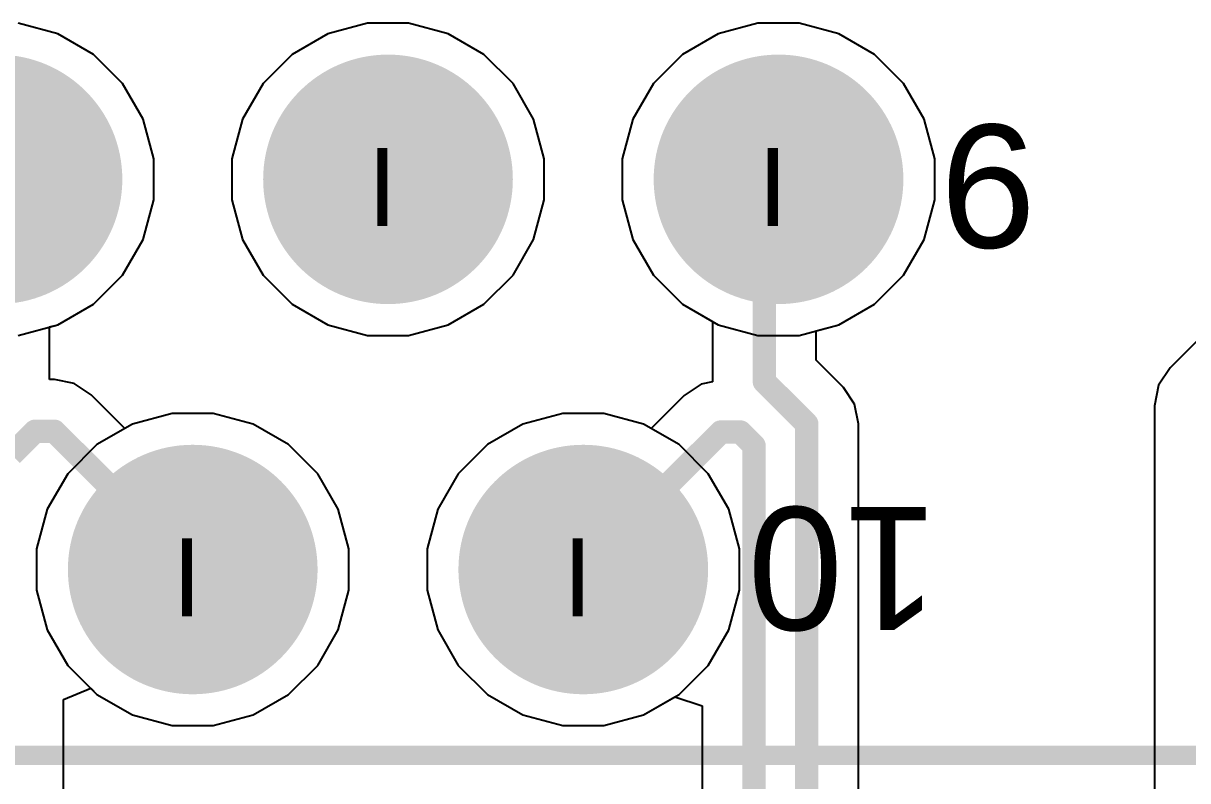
# Model space of a CAD drawing. Header units: inches. Extents: x -11 to 5379, y 0 to 5429.
# Drawn here: x 71.59 to 79.17, y 92.04 to 96.98 of the extents above; entities that cross this region are included whole.
import ezdxf

# ---------------------------------------------------------------- set-up
doc = ezdxf.new("R2010")
doc.units = ezdxf.units.IN
for name, color, linetype in [('Bottom Layer', 5, 'Continuous'), ('Bottom Solder', 6, 'Continuous'), ('Drill Drawing', 1, 'Continuous'), ('GND', 16, 'Continuous'), ('Multi-Layer', 9, 'Continuous'), ('Pad Holes', 156, 'Continuous'), ('PWR', 76, 'Continuous'), ('Top Layer', 1, 'Continuous'), ('Top Overlay', 2, 'Continuous'), ('Top Solder', 216, 'Continuous')]:
    doc.layers.add(name, color=color, linetype=linetype)
doc.styles.add('Arial', font='', dxfattribs={"height": 0.2})
doc.styles.get('Arial').set_extended_font_data('Arial')

# ---------------------------------------------------------------- blocks, each defined once
blk = doc.blocks.new('X14CBIWB1DY1027_122')
at = {"layer": 'Bottom Layer'}
h = blk.add_hatch(color=5, dxfattribs=at)
edge = h.paths.add_edge_path()
edge.add_arc((-10.16, 4.444999999999999), 0.7619999999999999, 0, 360)
h = blk.add_hatch(color=5, dxfattribs=at)
edge = h.paths.add_edge_path()
edge.add_arc((-7.619999999999999, 4.444999999999999), 0.7619999999999999, 0, 360)
h = blk.add_hatch(color=5, dxfattribs=at)
edge = h.paths.add_edge_path()
edge.add_arc((-11.43, 1.905), 0.7619999999999999, 0, 360)
h = blk.add_hatch(color=5, dxfattribs=at)
edge = h.paths.add_edge_path()
edge.add_arc((-8.889999999999999, 1.905), 0.7619999999999999, 0, 360)
h = blk.add_hatch(color=5, dxfattribs=at)
edge = h.paths.add_edge_path()
edge.add_arc((-6.35, 1.905), 0.7619999999999999, 0, 360)
at = {"layer": 'Bottom Solder'}
h = blk.add_hatch(color=6, dxfattribs=at)
edge = h.paths.add_edge_path()
edge.add_arc((-10.16, 4.444999999999999), 0.8120125999999999, 0, 360)
h = blk.add_hatch(color=6, dxfattribs=at)
edge = h.paths.add_edge_path()
edge.add_arc((-7.619999999999999, 4.444999999999999), 0.8120125999999999, 0, 360)
h = blk.add_hatch(color=6, dxfattribs=at)
edge = h.paths.add_edge_path()
edge.add_arc((-11.43, 1.905), 0.8120125999999999, 0, 360)
h = blk.add_hatch(color=6, dxfattribs=at)
edge = h.paths.add_edge_path()
edge.add_arc((-8.889999999999999, 1.905), 0.8120125999999999, 0, 360)
h = blk.add_hatch(color=6, dxfattribs=at)
edge = h.paths.add_edge_path()
edge.add_arc((-6.35, 1.905), 0.8120125999999999, 0, 360)
at = {"layer": 'GND'}
h = blk.add_hatch(color=16, dxfattribs=at)
edge = h.paths.add_edge_path()
edge.add_arc((-10.16, 4.444999999999999), 0.7619999999999999, 0, 360)
h = blk.add_hatch(color=16, dxfattribs=at)
edge = h.paths.add_edge_path()
edge.add_arc((-7.619999999999999, 4.444999999999999), 0.7619999999999999, 0, 360)
h = blk.add_hatch(color=16, dxfattribs=at)
edge = h.paths.add_edge_path()
edge.add_arc((-11.43, 1.905), 0.7619999999999999, 0, 360)
h = blk.add_hatch(color=16, dxfattribs=at)
edge = h.paths.add_edge_path()
edge.add_arc((-8.889999999999999, 1.905), 0.7619999999999999, 0, 360)
h = blk.add_hatch(color=16, dxfattribs=at)
edge = h.paths.add_edge_path()
edge.add_arc((-6.35, 1.905), 0.7619999999999999, 0, 360)
at = {"layer": 'Multi-Layer'}
h = blk.add_hatch(color=9, dxfattribs=at)
edge = h.paths.add_edge_path()
edge.add_arc((-10.16, 4.444999999999999), 0.7619999999999999, 0, 360)
h = blk.add_hatch(color=9, dxfattribs=at)
edge = h.paths.add_edge_path()
edge.add_arc((-7.619999999999999, 4.444999999999999), 0.7619999999999999, 0, 360)
h = blk.add_hatch(color=9, dxfattribs=at)
edge = h.paths.add_edge_path()
edge.add_arc((-11.43, 1.905), 0.7619999999999999, 0, 360)
h = blk.add_hatch(color=9, dxfattribs=at)
edge = h.paths.add_edge_path()
edge.add_arc((-8.889999999999999, 1.905), 0.7619999999999999, 0, 360)
h = blk.add_hatch(color=9, dxfattribs=at)
edge = h.paths.add_edge_path()
edge.add_arc((-6.35, 1.905), 0.7619999999999999, 0, 360)
at = {"layer": 'Pad Holes'}
h = blk.add_hatch(color=7, dxfattribs=at)
edge = h.paths.add_edge_path()
edge.add_arc((-10.16, 4.444999999999999), 0.4750054, 0, 360)
h = blk.add_hatch(color=7, dxfattribs=at)
edge = h.paths.add_edge_path()
edge.add_arc((-7.619999999999999, 4.444999999999999), 0.4750054, 0, 360)
h = blk.add_hatch(color=7, dxfattribs=at)
edge = h.paths.add_edge_path()
edge.add_arc((-11.43, 1.905), 0.4750054, 0, 360)
h = blk.add_hatch(color=7, dxfattribs=at)
edge = h.paths.add_edge_path()
edge.add_arc((-8.889999999999999, 1.905), 0.4750054, 0, 360)
h = blk.add_hatch(color=7, dxfattribs=at)
edge = h.paths.add_edge_path()
edge.add_arc((-6.35, 1.905), 0.4750054, 0, 360)
at = {"layer": 'PWR'}
h = blk.add_hatch(color=76, dxfattribs=at)
edge = h.paths.add_edge_path()
edge.add_arc((-10.16, 4.444999999999999), 0.7619999999999999, 0, 360)
h = blk.add_hatch(color=76, dxfattribs=at)
edge = h.paths.add_edge_path()
edge.add_arc((-7.619999999999999, 4.444999999999999), 0.7619999999999999, 0, 360)
h = blk.add_hatch(color=76, dxfattribs=at)
edge = h.paths.add_edge_path()
edge.add_arc((-11.43, 1.905), 0.7619999999999999, 0, 360)
h = blk.add_hatch(color=76, dxfattribs=at)
edge = h.paths.add_edge_path()
edge.add_arc((-8.889999999999999, 1.905), 0.7619999999999999, 0, 360)
h = blk.add_hatch(color=76, dxfattribs=at)
edge = h.paths.add_edge_path()
edge.add_arc((-6.35, 1.905), 0.7619999999999999, 0, 360)
at = {"layer": 'Top Layer'}
h = blk.add_hatch(color=1, dxfattribs=at)
edge = h.paths.add_edge_path()
edge.add_arc((-10.16, 4.444999999999999), 0.7619999999999999, 0, 360)
h = blk.add_hatch(color=1, dxfattribs=at)
edge = h.paths.add_edge_path()
edge.add_arc((-7.619999999999999, 4.444999999999999), 0.7619999999999999, 0, 360)
h = blk.add_hatch(color=1, dxfattribs=at)
edge = h.paths.add_edge_path()
edge.add_arc((-11.43, 1.905), 0.7619999999999999, 0, 360)
h = blk.add_hatch(color=1, dxfattribs=at)
edge = h.paths.add_edge_path()
edge.add_arc((-8.889999999999999, 1.905), 0.7619999999999999, 0, 360)
h = blk.add_hatch(color=1, dxfattribs=at)
edge = h.paths.add_edge_path()
edge.add_arc((-6.35, 1.905), 0.7619999999999999, 0, 360)
at = {"layer": 'Top Solder'}
h = blk.add_hatch(color=216, dxfattribs=at)
edge = h.paths.add_edge_path()
edge.add_arc((-10.16, 4.444999999999999), 0.8120125999999999, 0, 360)
h = blk.add_hatch(color=216, dxfattribs=at)
edge = h.paths.add_edge_path()
edge.add_arc((-7.619999999999999, 4.444999999999999), 0.8120125999999999, 0, 360)
h = blk.add_hatch(color=216, dxfattribs=at)
edge = h.paths.add_edge_path()
edge.add_arc((-11.43, 1.905), 0.8120125999999999, 0, 360)
h = blk.add_hatch(color=216, dxfattribs=at)
edge = h.paths.add_edge_path()
edge.add_arc((-8.889999999999999, 1.905), 0.8120125999999999, 0, 360)
h = blk.add_hatch(color=216, dxfattribs=at)
edge = h.paths.add_edge_path()
edge.add_arc((-6.35, 1.905), 0.8120125999999999, 0, 360)
at = {"layer": 'Top Overlay'}
blk.add_lwpolyline([(29.250005, 5.6550052, 0.127, 0.127, 0), (-29.250005, 5.6550052, 0.127, 0.127, 0)], format="xyseb", dxfattribs=at)
at = {"layer": 'Top Overlay', "style": 'Arial'}
for s, p in [('10', (-12.4714, 4.0386)), ('9', (-13.10639492, 1.5494))]:
    blk.add_text(s, height=0.8000009399999999, dxfattribs=at).set_placement(p)

msp = doc.modelspace()

# ---------------------------------------------------------------- linework, layer by layer
at = {"layer": 'Bottom Layer'}
for p, q in [((71.81722746, 96.90605206), (71.55882564, 96.97528992)), ((73.83130776, 96.97528992), (73.57290594, 96.90605206)), ((74.09882564, 96.97528992), (73.83130776, 96.97528992)), ((74.35722745999999, 96.90605206), (74.09882564, 96.97528992)), ((76.37130776, 96.97528992), (76.11290594, 96.90605206)), ((76.63882564000001, 96.97528992), (76.37130776, 96.97528992)), ((76.89722746, 96.90605206), (76.63882564000001, 96.97528992)), ((72.04890594, 96.77229311999999), (71.81722746, 96.90605206)), ((73.57290594, 96.90605206), (73.34122746, 96.77229311999999)), ((74.58890594, 96.77229311999999), (74.35722745999999, 96.90605206)), ((76.11290594, 96.90605206), (75.88122746, 96.77229311999999)), ((77.12890594, 96.77229311999999), (76.89722746, 96.90605206)), ((72.23806989999999, 96.58312916), (72.04890594, 96.77229311999999)), ((73.34122746, 96.77229311999999), (73.1520635, 96.58312916)), ((74.77806989999999, 96.58312916), (74.58890594, 96.77229311999999)), ((75.88122746, 96.77229311999999), (75.69206349999999, 96.58312916)), ((77.3180699, 96.58312916), (77.12890594, 96.77229311999999)), ((72.37182883999999, 96.35145068), (72.23806989999999, 96.58312916)), ((73.1520635, 96.58312916), (73.01830456, 96.35145068)), ((74.91182884, 96.35145068), (74.77806989999999, 96.58312916)), ((75.69206349999999, 96.58312916), (75.55830456, 96.35145068)), ((77.45182883999999, 96.35145068), (77.3180699, 96.58312916)), ((72.4410667, 96.09304886), (72.37182883999999, 96.35145068)), ((73.01830456, 96.35145068), (72.9490667, 96.09304886)), ((74.9810667, 96.09304886), (74.91182884, 96.35145068)), ((75.55830456, 96.35145068), (75.4890667, 96.09304886)), ((77.5210667, 96.09304886), (77.45182883999999, 96.35145068)), ((72.4410667, 95.82553098), (72.4410667, 96.09304886)), ((72.9490667, 96.09304886), (72.9490667, 95.82553098)), ((74.9810667, 95.82553098), (74.9810667, 96.09304886)), ((75.4890667, 96.09304886), (75.4890667, 95.82553098)), ((77.5210667, 95.82553098), (77.5210667, 96.09304886)), ((72.37182883999999, 95.56712916), (72.4410667, 95.82553098)), ((72.9490667, 95.82553098), (73.01830456, 95.56712916)), ((74.91182884, 95.56712916), (74.9810667, 95.82553098)), ((75.4890667, 95.82553098), (75.55830456, 95.56712916)), ((77.45182883999999, 95.56712916), (77.5210667, 95.82553098)), ((72.23806989999999, 95.33545068), (72.37182883999999, 95.56712916)), ((73.01830456, 95.56712916), (73.1520635, 95.33545068)), ((74.77806989999999, 95.33545068), (74.91182884, 95.56712916)), ((75.55830456, 95.56712916), (75.69206349999999, 95.33545068)), ((77.3180699, 95.33545068), (77.45182883999999, 95.56712916)), ((72.04890594, 95.14628671999999), (72.23806989999999, 95.33545068)), ((73.1520635, 95.33545068), (73.34122746, 95.14628671999999)), ((74.58890594, 95.14628671999999), (74.77806989999999, 95.33545068)), ((75.69206349999999, 95.33545068), (75.88122746, 95.14628671999999)), ((77.12890594, 95.14628671999999), (77.3180699, 95.33545068)), ((71.81722746, 95.01252778), (72.04890594, 95.14628671999999)), ((73.34122746, 95.14628671999999), (73.57290594, 95.01252778)), ((74.35722745999999, 95.01252778), (74.58890594, 95.14628671999999)), ((75.88122746, 95.14628671999999), (76.11290594, 95.01252778)), ((76.89722746, 95.01252778), (77.12890594, 95.14628671999999)), ((71.55882564, 94.94328992), (71.81722746, 95.01252778)), ((73.57290594, 95.01252778), (73.83130776, 94.94328992)), ((74.09882564, 94.94328992), (74.35722745999999, 95.01252778)), ((76.11290594, 95.01252778), (76.37130776, 94.94328992)), ((76.63882564000001, 94.94328992), (76.89722746, 95.01252778)), ((73.83130776, 94.94328992), (74.09882564, 94.94328992)), ((76.37130776, 94.94328992), (76.63882564000001, 94.94328992)), ((72.30290593999999, 94.36605205999999), (72.07122746, 94.23229312)), ((72.56130776, 94.43528992), (72.30290593999999, 94.36605205999999)), ((72.82882563999999, 94.43528992), (72.56130776, 94.43528992)), ((73.08722746, 94.36605205999999), (72.82882563999999, 94.43528992)), ((73.31890594, 94.23229312), (73.08722746, 94.36605205999999)), ((74.84290594, 94.36605205999999), (74.61122746, 94.23229312)), ((75.10130776, 94.43528992), (74.84290594, 94.36605205999999)), ((75.36882564, 94.43528992), (75.10130776, 94.43528992)), ((75.62722745999999, 94.36605205999999), (75.36882564, 94.43528992)), ((75.85890594, 94.23229312), (75.62722745999999, 94.36605205999999)), ((72.07122746, 94.23229312), (71.8820635, 94.04312915999999)), ((73.5080699, 94.04312915999999), (73.31890594, 94.23229312)), ((74.61122746, 94.23229312), (74.4220635, 94.04312915999999)), ((76.0480699, 94.04312915999999), (75.85890594, 94.23229312)), ((71.8820635, 94.04312915999999), (71.74830456, 93.81145068)), ((73.64182884, 93.81145068), (73.5080699, 94.04312915999999)), ((74.4220635, 94.04312915999999), (74.28830456, 93.81145068)), ((76.18182884, 93.81145068), (76.0480699, 94.04312915999999)), ((71.74830456, 93.81145068), (71.6790667, 93.55304885999999)), ((73.71106669999999, 93.55304885999999), (73.64182884, 93.81145068)), ((74.28830456, 93.81145068), (74.21906669999998, 93.55304885999999)), ((76.2510667, 93.55304885999999), (76.18182884, 93.81145068)), ((71.6790667, 93.55304885999999), (71.6790667, 93.28553097999999)), ((73.71106669999999, 93.28553097999999), (73.71106669999999, 93.55304885999999)), ((74.21906669999998, 93.55304885999999), (74.21906669999998, 93.28553097999999)), ((76.2510667, 93.28553097999999), (76.2510667, 93.55304885999999)), ((71.6790667, 93.28553097999999), (71.74830456, 93.02712916)), ((73.64182884, 93.02712916), (73.71106669999999, 93.28553097999999)), ((74.21906669999998, 93.28553097999999), (74.28830456, 93.02712916)), ((76.18182884, 93.02712916), (76.2510667, 93.28553097999999)), ((71.74830456, 93.02712916), (71.8820635, 92.79545067999999)), ((73.5080699, 92.79545067999999), (73.64182884, 93.02712916)), ((74.28830456, 93.02712916), (74.4220635, 92.79545067999999)), ((76.0480699, 92.79545067999999), (76.18182884, 93.02712916)), ((71.8820635, 92.79545067999999), (72.07122746, 92.60628672)), ((73.31890594, 92.60628672), (73.5080699, 92.79545067999999)), ((74.4220635, 92.79545067999999), (74.61122746, 92.60628672)), ((75.85890594, 92.60628672), (76.0480699, 92.79545067999999)), ((72.07122746, 92.60628672), (72.30290593999999, 92.47252778)), ((73.08722746, 92.47252778), (73.31890594, 92.60628672)), ((74.61122746, 92.60628672), (74.84290594, 92.47252778)), ((75.62722745999999, 92.47252778), (75.85890594, 92.60628672)), ((72.30290593999999, 92.47252778), (72.56130776, 92.40328991999999)), ((72.82882563999999, 92.40328991999999), (73.08722746, 92.47252778)), ((74.84290594, 92.47252778), (75.10130776, 92.40328991999999)), ((75.36882564, 92.40328991999999), (75.62722745999999, 92.47252778)), ((72.56130776, 92.40328991999999), (72.82882563999999, 92.40328991999999)), ((75.10130776, 92.40328991999999), (75.36882564, 92.40328991999999))]:
    msp.add_line(p, q, dxfattribs=at)
at = {"layer": 'GND'}
for p, q in [((71.81722746, 96.90605206), (71.55882564, 96.97528992)), ((73.83130776, 96.97528992), (73.57290594, 96.90605206)), ((74.09882564, 96.97528992), (73.83130776, 96.97528992)), ((74.35722745999999, 96.90605206), (74.09882564, 96.97528992)), ((76.37130776, 96.97528992), (76.11290594, 96.90605206)), ((76.63882564000001, 96.97528992), (76.37130776, 96.97528992)), ((76.89722746, 96.90605206), (76.63882564000001, 96.97528992)), ((72.04890594, 96.77229311999999), (71.81722746, 96.90605206)), ((73.57290594, 96.90605206), (73.34122746, 96.77229311999999)), ((74.58890594, 96.77229311999999), (74.35722745999999, 96.90605206)), ((76.11290594, 96.90605206), (75.88122746, 96.77229311999999)), ((77.12890594, 96.77229311999999), (76.89722746, 96.90605206)), ((72.23806989999999, 96.58312916), (72.04890594, 96.77229311999999)), ((73.34122746, 96.77229311999999), (73.1520635, 96.58312916)), ((74.77806989999999, 96.58312916), (74.58890594, 96.77229311999999)), ((75.88122746, 96.77229311999999), (75.69206349999999, 96.58312916)), ((77.3180699, 96.58312916), (77.12890594, 96.77229311999999)), ((72.37182883999999, 96.35145068), (72.23806989999999, 96.58312916)), ((73.1520635, 96.58312916), (73.01830456, 96.35145068)), ((74.91182884, 96.35145068), (74.77806989999999, 96.58312916)), ((75.69206349999999, 96.58312916), (75.55830456, 96.35145068)), ((77.45182883999999, 96.35145068), (77.3180699, 96.58312916)), ((72.4410667, 96.09304886), (72.37182883999999, 96.35145068)), ((73.01830456, 96.35145068), (72.9490667, 96.09304886)), ((74.9810667, 96.09304886), (74.91182884, 96.35145068)), ((75.55830456, 96.35145068), (75.4890667, 96.09304886)), ((77.5210667, 96.09304886), (77.45182883999999, 96.35145068)), ((72.4410667, 95.82553098), (72.4410667, 96.09304886)), ((72.9490667, 96.09304886), (72.9490667, 95.82553098)), ((74.9810667, 95.82553098), (74.9810667, 96.09304886)), ((75.4890667, 96.09304886), (75.4890667, 95.82553098)), ((77.5210667, 95.82553098), (77.5210667, 96.09304886)), ((72.37182883999999, 95.56712916), (72.4410667, 95.82553098)), ((72.9490667, 95.82553098), (73.01830456, 95.56712916)), ((74.91182884, 95.56712916), (74.9810667, 95.82553098)), ((75.4890667, 95.82553098), (75.55830456, 95.56712916)), ((77.45182883999999, 95.56712916), (77.5210667, 95.82553098)), ((72.23806989999999, 95.33545068), (72.37182883999999, 95.56712916)), ((73.01830456, 95.56712916), (73.1520635, 95.33545068)), ((74.77806989999999, 95.33545068), (74.91182884, 95.56712916)), ((75.55830456, 95.56712916), (75.69206349999999, 95.33545068)), ((77.3180699, 95.33545068), (77.45182883999999, 95.56712916)), ((72.04890594, 95.14628671999999), (72.23806989999999, 95.33545068)), ((73.1520635, 95.33545068), (73.34122746, 95.14628671999999)), ((74.58890594, 95.14628671999999), (74.77806989999999, 95.33545068)), ((75.69206349999999, 95.33545068), (75.88122746, 95.14628671999999)), ((77.12890594, 95.14628671999999), (77.3180699, 95.33545068)), ((71.81722746, 95.01252778), (72.04890594, 95.14628671999999)), ((73.34122746, 95.14628671999999), (73.57290594, 95.01252778)), ((74.35722745999999, 95.01252778), (74.58890594, 95.14628671999999)), ((75.88122746, 95.14628671999999), (76.11290594, 95.01252778)), ((76.89722746, 95.01252778), (77.12890594, 95.14628671999999)), ((71.55882564, 94.94328992), (71.81722746, 95.01252778)), ((73.57290594, 95.01252778), (73.83130776, 94.94328992)), ((74.09882564, 94.94328992), (74.35722745999999, 95.01252778)), ((76.11290594, 95.01252778), (76.37130776, 94.94328992)), ((76.63882564000001, 94.94328992), (76.89722746, 95.01252778)), ((73.83130776, 94.94328992), (74.09882564, 94.94328992)), ((76.37130776, 94.94328992), (76.63882564000001, 94.94328992)), ((72.30290593999999, 94.36605205999999), (72.07122746, 94.23229312)), ((72.56130776, 94.43528992), (72.30290593999999, 94.36605205999999)), ((72.82882563999999, 94.43528992), (72.56130776, 94.43528992)), ((73.08722746, 94.36605205999999), (72.82882563999999, 94.43528992)), ((73.31890594, 94.23229312), (73.08722746, 94.36605205999999)), ((74.84290594, 94.36605205999999), (74.61122746, 94.23229312)), ((75.10130776, 94.43528992), (74.84290594, 94.36605205999999)), ((75.36882564, 94.43528992), (75.10130776, 94.43528992)), ((75.62722745999999, 94.36605205999999), (75.36882564, 94.43528992)), ((75.85890594, 94.23229312), (75.62722745999999, 94.36605205999999)), ((72.07122746, 94.23229312), (71.8820635, 94.04312915999999)), ((73.5080699, 94.04312915999999), (73.31890594, 94.23229312)), ((74.61122746, 94.23229312), (74.4220635, 94.04312915999999)), ((76.0480699, 94.04312915999999), (75.85890594, 94.23229312)), ((71.8820635, 94.04312915999999), (71.74830456, 93.81145068)), ((73.64182884, 93.81145068), (73.5080699, 94.04312915999999)), ((74.4220635, 94.04312915999999), (74.28830456, 93.81145068)), ((76.18182884, 93.81145068), (76.0480699, 94.04312915999999)), ((71.74830456, 93.81145068), (71.6790667, 93.55304885999999)), ((73.71106669999999, 93.55304885999999), (73.64182884, 93.81145068)), ((74.28830456, 93.81145068), (74.21906669999998, 93.55304885999999)), ((76.2510667, 93.55304885999999), (76.18182884, 93.81145068)), ((71.6790667, 93.55304885999999), (71.6790667, 93.28553097999999)), ((73.71106669999999, 93.28553097999999), (73.71106669999999, 93.55304885999999)), ((74.21906669999998, 93.55304885999999), (74.21906669999998, 93.28553097999999)), ((76.2510667, 93.28553097999999), (76.2510667, 93.55304885999999)), ((71.6790667, 93.28553097999999), (71.74830456, 93.02712916)), ((73.64182884, 93.02712916), (73.71106669999999, 93.28553097999999)), ((74.21906669999998, 93.28553097999999), (74.28830456, 93.02712916)), ((76.18182884, 93.02712916), (76.2510667, 93.28553097999999)), ((71.74830456, 93.02712916), (71.8820635, 92.79545067999999)), ((73.5080699, 92.79545067999999), (73.64182884, 93.02712916)), ((74.28830456, 93.02712916), (74.4220635, 92.79545067999999)), ((76.0480699, 92.79545067999999), (76.18182884, 93.02712916)), ((71.8820635, 92.79545067999999), (72.07122746, 92.60628672)), ((73.31890594, 92.60628672), (73.5080699, 92.79545067999999)), ((74.4220635, 92.79545067999999), (74.61122746, 92.60628672)), ((75.85890594, 92.60628672), (76.0480699, 92.79545067999999)), ((72.07122746, 92.60628672), (72.30290593999999, 92.47252778)), ((73.08722746, 92.47252778), (73.31890594, 92.60628672)), ((74.61122746, 92.60628672), (74.84290594, 92.47252778)), ((75.62722745999999, 92.47252778), (75.85890594, 92.60628672)), ((72.30290593999999, 92.47252778), (72.56130776, 92.40328991999999)), ((72.82882563999999, 92.40328991999999), (73.08722746, 92.47252778)), ((74.84290594, 92.47252778), (75.10130776, 92.40328991999999)), ((75.36882564, 92.40328991999999), (75.62722745999999, 92.47252778)), ((72.56130776, 92.40328991999999), (72.82882563999999, 92.40328991999999)), ((75.10130776, 92.40328991999999), (75.36882564, 92.40328991999999))]:
    msp.add_line(p, q, dxfattribs=at)
at = {"layer": 'PWR'}
for p, q in [((71.81722746, 96.90605206), (71.55882564, 96.97528992)), ((73.83130776, 96.97528992), (73.57290594, 96.90605206)), ((74.09882564, 96.97528992), (73.83130776, 96.97528992)), ((74.35722745999999, 96.90605206), (74.09882564, 96.97528992)), ((76.37130776, 96.97528992), (76.11290594, 96.90605206)), ((76.63882564000001, 96.97528992), (76.37130776, 96.97528992)), ((76.89722746, 96.90605206), (76.63882564000001, 96.97528992)), ((72.04890594, 96.77229311999999), (71.81722746, 96.90605206)), ((73.57290594, 96.90605206), (73.34122746, 96.77229311999999)), ((74.58890594, 96.77229311999999), (74.35722745999999, 96.90605206)), ((76.11290594, 96.90605206), (75.88122746, 96.77229311999999)), ((77.12890594, 96.77229311999999), (76.89722746, 96.90605206)), ((72.23806989999999, 96.58312916), (72.04890594, 96.77229311999999)), ((73.34122746, 96.77229311999999), (73.1520635, 96.58312916)), ((74.77806989999999, 96.58312916), (74.58890594, 96.77229311999999)), ((75.88122746, 96.77229311999999), (75.69206349999999, 96.58312916)), ((77.3180699, 96.58312916), (77.12890594, 96.77229311999999)), ((72.37182883999999, 96.35145068), (72.23806989999999, 96.58312916)), ((73.1520635, 96.58312916), (73.01830456, 96.35145068)), ((74.91182884, 96.35145068), (74.77806989999999, 96.58312916)), ((75.69206349999999, 96.58312916), (75.55830456, 96.35145068)), ((77.45182883999999, 96.35145068), (77.3180699, 96.58312916)), ((72.4410667, 96.09304886), (72.37182883999999, 96.35145068)), ((73.01830456, 96.35145068), (72.9490667, 96.09304886)), ((74.9810667, 96.09304886), (74.91182884, 96.35145068)), ((75.55830456, 96.35145068), (75.4890667, 96.09304886)), ((77.5210667, 96.09304886), (77.45182883999999, 96.35145068)), ((72.4410667, 95.82553098), (72.4410667, 96.09304886)), ((72.9490667, 96.09304886), (72.9490667, 95.82553098)), ((74.9810667, 95.82553098), (74.9810667, 96.09304886)), ((75.4890667, 96.09304886), (75.4890667, 95.82553098)), ((77.5210667, 95.82553098), (77.5210667, 96.09304886)), ((72.37182883999999, 95.56712916), (72.4410667, 95.82553098)), ((72.9490667, 95.82553098), (73.01830456, 95.56712916)), ((74.91182884, 95.56712916), (74.9810667, 95.82553098)), ((75.4890667, 95.82553098), (75.55830456, 95.56712916)), ((77.45182883999999, 95.56712916), (77.5210667, 95.82553098)), ((72.23806989999999, 95.33545068), (72.37182883999999, 95.56712916)), ((73.01830456, 95.56712916), (73.1520635, 95.33545068)), ((74.77806989999999, 95.33545068), (74.91182884, 95.56712916)), ((75.55830456, 95.56712916), (75.69206349999999, 95.33545068)), ((77.3180699, 95.33545068), (77.45182883999999, 95.56712916)), ((72.04890594, 95.14628671999999), (72.23806989999999, 95.33545068)), ((73.1520635, 95.33545068), (73.34122746, 95.14628671999999)), ((74.58890594, 95.14628671999999), (74.77806989999999, 95.33545068)), ((75.69206349999999, 95.33545068), (75.88122746, 95.14628671999999)), ((77.12890594, 95.14628671999999), (77.3180699, 95.33545068)), ((71.81722746, 95.01252778), (72.04890594, 95.14628671999999)), ((73.34122746, 95.14628671999999), (73.57290594, 95.01252778)), ((74.35722745999999, 95.01252778), (74.58890594, 95.14628671999999)), ((75.88122746, 95.14628671999999), (76.11290594, 95.01252778)), ((76.89722746, 95.01252778), (77.12890594, 95.14628671999999)), ((71.55882564, 94.94328992), (71.81722746, 95.01252778)), ((73.57290594, 95.01252778), (73.83130776, 94.94328992)), ((74.09882564, 94.94328992), (74.35722745999999, 95.01252778)), ((76.11290594, 95.01252778), (76.37130776, 94.94328992)), ((76.63882564000001, 94.94328992), (76.89722746, 95.01252778)), ((73.83130776, 94.94328992), (74.09882564, 94.94328992)), ((76.37130776, 94.94328992), (76.63882564000001, 94.94328992)), ((72.30290593999999, 94.36605205999999), (72.07122746, 94.23229312)), ((72.56130776, 94.43528992), (72.30290593999999, 94.36605205999999)), ((72.82882563999999, 94.43528992), (72.56130776, 94.43528992)), ((73.08722746, 94.36605205999999), (72.82882563999999, 94.43528992)), ((73.31890594, 94.23229312), (73.08722746, 94.36605205999999)), ((74.84290594, 94.36605205999999), (74.61122746, 94.23229312)), ((75.10130776, 94.43528992), (74.84290594, 94.36605205999999)), ((75.36882564, 94.43528992), (75.10130776, 94.43528992)), ((75.62722745999999, 94.36605205999999), (75.36882564, 94.43528992)), ((75.85890594, 94.23229312), (75.62722745999999, 94.36605205999999)), ((72.07122746, 94.23229312), (71.8820635, 94.04312915999999)), ((73.5080699, 94.04312915999999), (73.31890594, 94.23229312)), ((74.61122746, 94.23229312), (74.4220635, 94.04312915999999)), ((76.0480699, 94.04312915999999), (75.85890594, 94.23229312)), ((71.8820635, 94.04312915999999), (71.74830456, 93.81145068)), ((73.64182884, 93.81145068), (73.5080699, 94.04312915999999)), ((74.4220635, 94.04312915999999), (74.28830456, 93.81145068)), ((76.18182884, 93.81145068), (76.0480699, 94.04312915999999)), ((71.74830456, 93.81145068), (71.6790667, 93.55304885999999)), ((73.71106669999999, 93.55304885999999), (73.64182884, 93.81145068)), ((74.28830456, 93.81145068), (74.21906669999998, 93.55304885999999)), ((76.2510667, 93.55304885999999), (76.18182884, 93.81145068)), ((71.6790667, 93.55304885999999), (71.6790667, 93.28553097999999)), ((73.71106669999999, 93.28553097999999), (73.71106669999999, 93.55304885999999)), ((74.21906669999998, 93.55304885999999), (74.21906669999998, 93.28553097999999)), ((76.2510667, 93.28553097999999), (76.2510667, 93.55304885999999)), ((71.6790667, 93.28553097999999), (71.74830456, 93.02712916)), ((73.64182884, 93.02712916), (73.71106669999999, 93.28553097999999)), ((74.21906669999998, 93.28553097999999), (74.28830456, 93.02712916)), ((76.18182884, 93.02712916), (76.2510667, 93.28553097999999)), ((71.74830456, 93.02712916), (71.8820635, 92.79545067999999)), ((73.5080699, 92.79545067999999), (73.64182884, 93.02712916)), ((74.28830456, 93.02712916), (74.4220635, 92.79545067999999)), ((76.0480699, 92.79545067999999), (76.18182884, 93.02712916)), ((71.8820635, 92.79545067999999), (72.07122746, 92.60628672)), ((73.31890594, 92.60628672), (73.5080699, 92.79545067999999)), ((74.4220635, 92.79545067999999), (74.61122746, 92.60628672)), ((75.85890594, 92.60628672), (76.0480699, 92.79545067999999)), ((72.07122746, 92.60628672), (72.30290593999999, 92.47252778)), ((73.08722746, 92.47252778), (73.31890594, 92.60628672)), ((74.61122746, 92.60628672), (74.84290594, 92.47252778)), ((75.62722745999999, 92.47252778), (75.85890594, 92.60628672)), ((72.30290593999999, 92.47252778), (72.56130776, 92.40328991999999)), ((72.82882563999999, 92.40328991999999), (73.08722746, 92.47252778)), ((74.84290594, 92.47252778), (75.10130776, 92.40328991999999)), ((75.36882564, 92.40328991999999), (75.62722745999999, 92.47252778)), ((72.56130776, 92.40328991999999), (72.82882563999999, 92.40328991999999)), ((75.10130776, 92.40328991999999), (75.36882564, 92.40328991999999))]:
    msp.add_line(p, q, dxfattribs=at)
at = {"layer": 'Top Layer'}
for p, q in [((71.81722746, 96.90605206), (71.55882564, 96.97528992)), ((73.83130776, 96.97528992), (73.57290594, 96.90605206)), ((74.09882564, 96.97528992), (73.83130776, 96.97528992)), ((74.35722745999999, 96.90605206), (74.09882564, 96.97528992)), ((76.37130776, 96.97528992), (76.11290594, 96.90605206)), ((76.63882564000001, 96.97528992), (76.37130776, 96.97528992)), ((76.89722746, 96.90605206), (76.63882564000001, 96.97528992)), ((72.04890594, 96.77229311999999), (71.81722746, 96.90605206)), ((73.57290594, 96.90605206), (73.34122746, 96.77229311999999)), ((74.58890594, 96.77229311999999), (74.35722745999999, 96.90605206)), ((76.11290594, 96.90605206), (75.88122746, 96.77229311999999)), ((77.12890594, 96.77229311999999), (76.89722746, 96.90605206)), ((72.23806989999999, 96.58312916), (72.04890594, 96.77229311999999)), ((73.34122746, 96.77229311999999), (73.1520635, 96.58312916)), ((74.77806989999999, 96.58312916), (74.58890594, 96.77229311999999)), ((75.88122746, 96.77229311999999), (75.69206349999999, 96.58312916)), ((77.3180699, 96.58312916), (77.12890594, 96.77229311999999)), ((72.37182883999999, 96.35145068), (72.23806989999999, 96.58312916)), ((73.1520635, 96.58312916), (73.01830456, 96.35145068)), ((74.91182884, 96.35145068), (74.77806989999999, 96.58312916)), ((75.69206349999999, 96.58312916), (75.55830456, 96.35145068)), ((77.45182883999999, 96.35145068), (77.3180699, 96.58312916)), ((72.4410667, 96.09304886), (72.37182883999999, 96.35145068)), ((73.01830456, 96.35145068), (72.9490667, 96.09304886)), ((74.9810667, 96.09304886), (74.91182884, 96.35145068)), ((75.55830456, 96.35145068), (75.4890667, 96.09304886)), ((77.5210667, 96.09304886), (77.45182883999999, 96.35145068)), ((80.52588669999999, 96.20650049999999), (79.05184849999999, 94.73246484)), ((72.4410667, 95.82553098), (72.4410667, 96.09304886)), ((72.9490667, 96.09304886), (72.9490667, 95.82553098)), ((74.9810667, 95.82553098), (74.9810667, 96.09304886)), ((75.4890667, 96.09304886), (75.4890667, 95.82553098)), ((77.5210667, 95.82553098), (77.5210667, 96.09304886)), ((72.37182883999999, 95.56712916), (72.4410667, 95.82553098)), ((72.9490667, 95.82553098), (73.01830456, 95.56712916)), ((74.91182884, 95.56712916), (74.9810667, 95.82553098)), ((75.4890667, 95.82553098), (75.55830456, 95.56712916)), ((77.45182883999999, 95.56712916), (77.5210667, 95.82553098)), ((72.23806989999999, 95.33545068), (72.37182883999999, 95.56712916)), ((73.01830456, 95.56712916), (73.1520635, 95.33545068)), ((74.77806989999999, 95.33545068), (74.91182884, 95.56712916)), ((75.55830456, 95.56712916), (75.69206349999999, 95.33545068)), ((77.3180699, 95.33545068), (77.45182883999999, 95.56712916)), ((72.04890594, 95.14628671999999), (72.23806989999999, 95.33545068)), ((73.1520635, 95.33545068), (73.34122746, 95.14628671999999)), ((74.58890594, 95.14628671999999), (74.77806989999999, 95.33545068)), ((75.69206349999999, 95.33545068), (75.88122746, 95.14628671999999)), ((77.12890594, 95.14628671999999), (77.3180699, 95.33545068)), ((71.81722746, 95.01252778), (72.04890594, 95.14628671999999)), ((73.34122746, 95.14628671999999), (73.57290594, 95.01252778)), ((74.35722745999999, 95.01252778), (74.58890594, 95.14628671999999)), ((75.88122746, 95.14628671999999), (76.0766449, 95.03346246)), ((76.89722746, 95.01252778), (77.12890594, 95.14628671999999)), ((71.76336676, 94.9980955), (71.81722746, 95.01252778)), ((71.76336676, 94.6556146), (71.76336676, 94.9980955)), ((73.57290594, 95.01252778), (73.83130776, 94.94328992)), ((74.09882564, 94.94328992), (74.35722745999999, 95.01252778)), ((76.0766449, 95.03346246), (76.0766449, 94.64226943999999)), ((76.74998366, 94.97307396), (76.89722746, 95.01252778)), ((76.74998366, 94.78172052), (76.74998366, 94.97307396)), ((73.83130776, 94.94328992), (74.09882564, 94.94328992)), ((76.92657462, 94.60512956), (76.74998366, 94.78172052)), ((79.05184849999999, 94.73246484), (78.97606252, 94.61904114)), ((71.79541139999999, 94.6556146), (71.76336676, 94.6556146)), ((71.92425036, 94.62998599999999), (71.79541139999999, 94.6556146)), ((72.03347289999999, 94.55700672), (71.92425036, 94.62998599999999)), ((76.00125261999999, 94.62535557999999), (75.89202754, 94.55237376)), ((76.07516661999999, 94.64005709999999), (76.00125261999999, 94.62535557999999)), ((76.0766449, 94.64226943999999), (76.07516661999999, 94.64005709999999)), ((76.9995539, 94.49590702), (76.92657462, 94.60512956)), ((78.97606252, 94.61904114), (78.9494484, 94.48524664)), ((72.25315241999999, 94.3373272), (72.03347289999999, 94.55700672)), ((75.89202754, 94.55237376), (75.67698098, 94.3373272)), ((77.02518249999999, 94.36706806), (76.9995539, 94.49590702)), ((78.9494484, 94.48524664), (78.9494484, 85.84679046)), ((72.30290593999999, 94.36605205999999), (72.25315241999999, 94.3373272)), ((72.56130776, 94.43528992), (72.30290593999999, 94.36605205999999)), ((72.82882563999999, 94.43528992), (72.56130776, 94.43528992)), ((73.08722746, 94.36605205999999), (72.82882563999999, 94.43528992)), ((73.31890594, 94.23229312), (73.08722746, 94.36605205999999)), ((74.84290594, 94.36605205999999), (74.61122746, 94.23229312)), ((75.10130776, 94.43528992), (74.84290594, 94.36605205999999)), ((75.36882564, 94.43528992), (75.10130776, 94.43528992)), ((75.62722745999999, 94.36605205999999), (75.36882564, 94.43528992)), ((75.67698098, 94.3373272), (75.62722745999999, 94.36605205999999)), ((77.02518249999999, 91.10187773999999), (77.02518249999999, 94.36706806)), ((73.5080699, 94.04312915999999), (73.31890594, 94.23229312)), ((74.61122746, 94.23229312), (74.4220635, 94.04312915999999)), ((73.64182884, 93.81145068), (73.5080699, 94.04312915999999)), ((74.4220635, 94.04312915999999), (74.28830456, 93.81145068)), ((73.71106669999999, 93.55304885999999), (73.64182884, 93.81145068)), ((74.28830456, 93.81145068), (74.21906669999998, 93.55304885999999)), ((73.71106669999999, 93.28553097999999), (73.71106669999999, 93.55304885999999)), ((74.21906669999998, 93.55304885999999), (74.21906669999998, 93.28553097999999)), ((73.64182884, 93.02712916), (73.71106669999999, 93.28553097999999)), ((74.21906669999998, 93.28553097999999), (74.28830456, 93.02712916)), ((73.5080699, 92.79545067999999), (73.64182884, 93.02712916)), ((74.28830456, 93.02712916), (74.4220635, 92.79545067999999)), ((73.31890594, 92.60628672), (73.5080699, 92.79545067999999)), ((74.4220635, 92.79545067999999), (74.61122746, 92.60628672)), ((71.85343008, 92.57263426), (72.03123007999999, 92.6462841)), ((72.03123007999999, 92.6462841), (72.07122746, 92.60628672)), ((71.85343008, 91.27813595999999), (71.85343008, 92.57263426)), ((72.07122746, 92.60628672), (72.30290593999999, 92.47252778)), ((73.08722746, 92.47252778), (73.31890594, 92.60628672)), ((74.61122746, 92.60628672), (74.84290594, 92.47252778)), ((75.62722745999999, 92.47252778), (75.83114373999999, 92.59025677999999)), ((75.83114373999999, 92.59025677999999), (76.00894373999999, 92.53198155999999)), ((72.30290593999999, 92.47252778), (72.56130776, 92.40328991999999)), ((72.82882563999999, 92.40328991999999), (73.08722746, 92.47252778)), ((74.84290594, 92.47252778), (75.10130776, 92.40328991999999)), ((75.36882564, 92.40328991999999), (75.62722745999999, 92.47252778)), ((76.00894373999999, 92.53198155999999), (76.00894373999999, 91.38336308)), ((72.56130776, 92.40328991999999), (72.82882563999999, 92.40328991999999)), ((75.10130776, 92.40328991999999), (75.36882564, 92.40328991999999))]:
    msp.add_line(p, q, dxfattribs=at)
for points in [[(76.41331428, 95.8675375, 0.1524, 0.1524, 0), (76.5050667, 95.95928992, 0.1524, 0.1524, 0)], [(76.41331428, 94.6422669, 0.1524, 0.1524, 0), (76.41331428, 95.8675375, 0.1524, 0.1524, 0)], [(76.41331428, 94.6422669, 0.1524, 0.1524, 0), (76.68851312, 94.36706806, 0.1524, 0.1524, 0)], [(76.68851312, 91.10187773999999, 0.1524, 0.1524, 0), (76.68851312, 94.36706806, 0.1524, 0.1524, 0)], [(71.51676069999999, 94.16654267999999, 0.1524, 0.1524, 0), (71.66916324, 94.31894522, 0.1524, 0.1524, 0)], [(71.66916324, 94.31894522, 0.1524, 0.1524, 0), (71.79541139999999, 94.31894522, 0.1524, 0.1524, 0)], [(71.79541139999999, 94.31894522, 0.1524, 0.1524, 0), (72.69506669999998, 93.41928992, 0.1524, 0.1524, 0)], [(75.23506669999999, 93.41928992, 0.1524, 0.1524, 0), (76.13008904, 94.31431226, 0.1524, 0.1524, 0)], [(76.13008904, 94.31431226, 0.1524, 0.1524, 0), (76.25633719999999, 94.31431226, 0.1524, 0.1524, 0)], [(76.25633719999999, 94.31431226, 0.1524, 0.1524, 0), (76.34561312, 94.22503634, 0.1524, 0.1524, 0)], [(76.34561312, 91.24390946, 0.1524, 0.1524, 0), (76.34561312, 94.22503634, 0.1524, 0.1524, 0)]]:
    msp.add_lwpolyline(points, format="xyseb", dxfattribs=at)
for points in [[(76.4669667, 95.95928992, 0.0762, 0.0762, 1), (76.5431667, 95.95928992, 0.0762, 0.0762, 1)], [(76.37521428, 95.8675375, 0.0762, 0.0762, 1), (76.45141428, 95.8675375, 0.0762, 0.0762, 1)], [(76.37521428, 95.8675375, 0.0762, 0.0762, 1), (76.45141428, 95.8675375, 0.0762, 0.0762, 1)], [(76.37521428, 94.6422669, 0.0762, 0.0762, 1), (76.45141428, 94.6422669, 0.0762, 0.0762, 1)], [(76.37521428, 94.6422669, 0.0762, 0.0762, 1), (76.45141428, 94.6422669, 0.0762, 0.0762, 1)], [(76.65041312, 94.36706806, 0.0762, 0.0762, 1), (76.72661312, 94.36706806, 0.0762, 0.0762, 1)], [(76.65041312, 94.36706806, 0.0762, 0.0762, 1), (76.72661312, 94.36706806, 0.0762, 0.0762, 1)], [(71.63106324, 94.31894522, 0.0762, 0.0762, 1), (71.70726324, 94.31894522, 0.0762, 0.0762, 1)], [(71.63106324, 94.31894522, 0.0762, 0.0762, 1), (71.70726324, 94.31894522, 0.0762, 0.0762, 1)], [(71.75731139999999, 94.31894522, 0.0762, 0.0762, 1), (71.8335114, 94.31894522, 0.0762, 0.0762, 1)], [(71.75731139999999, 94.31894522, 0.0762, 0.0762, 1), (71.8335114, 94.31894522, 0.0762, 0.0762, 1)], [(76.09198904, 94.31431226, 0.0762, 0.0762, 1), (76.16818904, 94.31431226, 0.0762, 0.0762, 1)], [(76.09198904, 94.31431226, 0.0762, 0.0762, 1), (76.16818904, 94.31431226, 0.0762, 0.0762, 1)], [(76.21823719999999, 94.31431226, 0.0762, 0.0762, 1), (76.2944372, 94.31431226, 0.0762, 0.0762, 1)], [(76.21823719999999, 94.31431226, 0.0762, 0.0762, 1), (76.2944372, 94.31431226, 0.0762, 0.0762, 1)], [(76.30751312, 94.22503634, 0.0762, 0.0762, 1), (76.38371312, 94.22503634, 0.0762, 0.0762, 1)], [(76.30751312, 94.22503634, 0.0762, 0.0762, 1), (76.38371312, 94.22503634, 0.0762, 0.0762, 1)], [(72.6569667, 93.41928992, 0.0762, 0.0762, 1), (72.7331667, 93.41928992, 0.0762, 0.0762, 1)], [(75.19696669999999, 93.41928992, 0.0762, 0.0762, 1), (75.27316669999999, 93.41928992, 0.0762, 0.0762, 1)]]:
    msp.add_lwpolyline(points, format="xyseb", close=True, dxfattribs=at)

# ---------------------------------------------------------------- block references
at = {"rotation": 180}
msp.add_blockref('X14CBIWB1DY1027_122', (65.0750667, 97.86428991999999), dxfattribs=at)

# ---------------------------------------------------------------- texts
at = {"layer": 'Drill Drawing', "style": 'Arial'}
for p in [(73.82962882, 95.65457373999999), (76.36962881999999, 95.65457373999999), (72.55962882, 93.11457374), (75.09962881999999, 93.11457374)]:
    msp.add_text('I', height=0.508, dxfattribs=at).set_placement(p)

doc.saveas('drawing.dxf')
